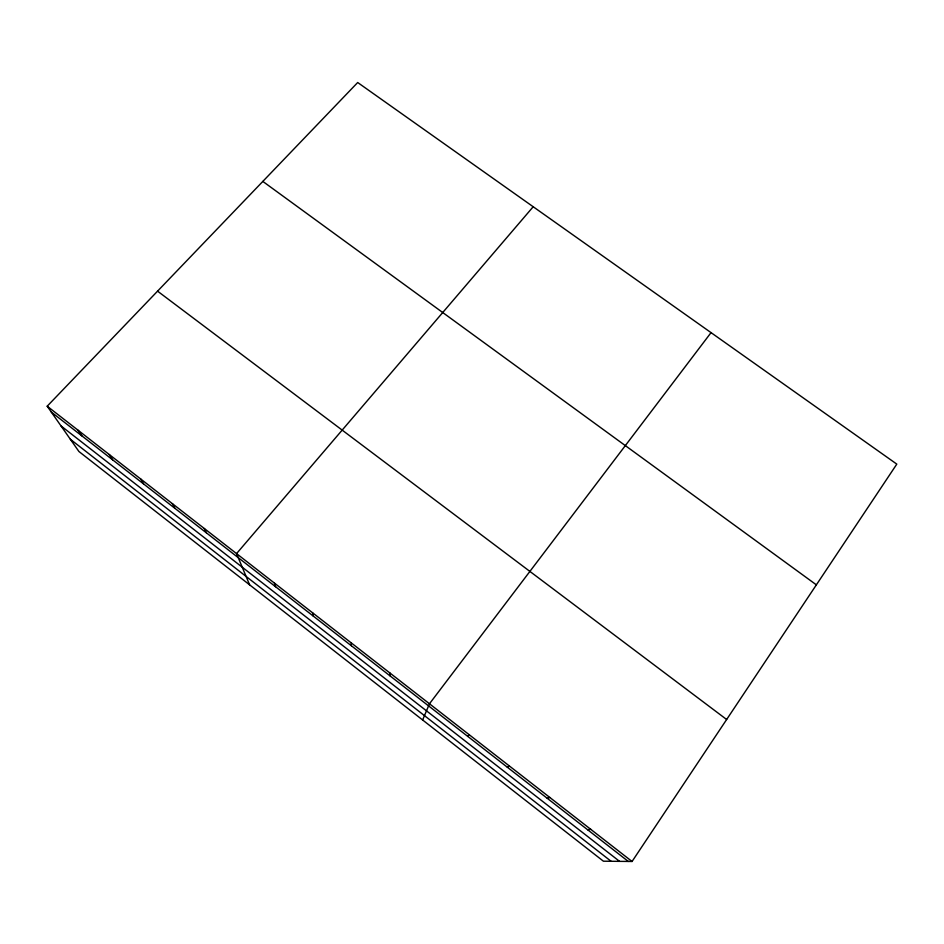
<?xml version="1.0" encoding="UTF-8"?>
<svg xmlns="http://www.w3.org/2000/svg" width="944" height="944" viewBox="0 0 944 944"><rect width="100%" height="100%" fill="white"/><g stroke="black" fill="none" stroke-linecap="round" stroke-linejoin="round"><path stroke-width="1.42" d="M389.778 675.668L390.132 673.155M422.629 719.989L429.473 703.776L711.044 332.63M632.055 861.483L896.8 464.118L357.693 82.517L47.2 406.203L78.918 451.503L603.417 861.199L632.055 861.483L47.2 406.203M467.752 736.391L469.192 734.692M533.195 206.748L236.555 553.609L249.594 584.82M507.306 767.201L509.3 765.926M547.249 798.305L549.821 797.456M587.593 829.717L590.732 829.304M262.833 181.413L816.371 584.843M157.565 291.153L726.644 719.505M51.306 412.068L628.326 861.447M60.994 425.897L619.547 861.353M70.363 439.279L611.098 861.27M78.128 430.275L81.845 435.857M109.303 454.536L112.631 459.822M140.727 479.009L143.653 483.989M172.41 503.671L174.935 508.344M204.352 528.534L206.465 532.9M274.397 583.062L275.601 586.743M312.606 612.798L313.302 616.102M351.18 642.829L351.357 645.743"/></g></svg>
